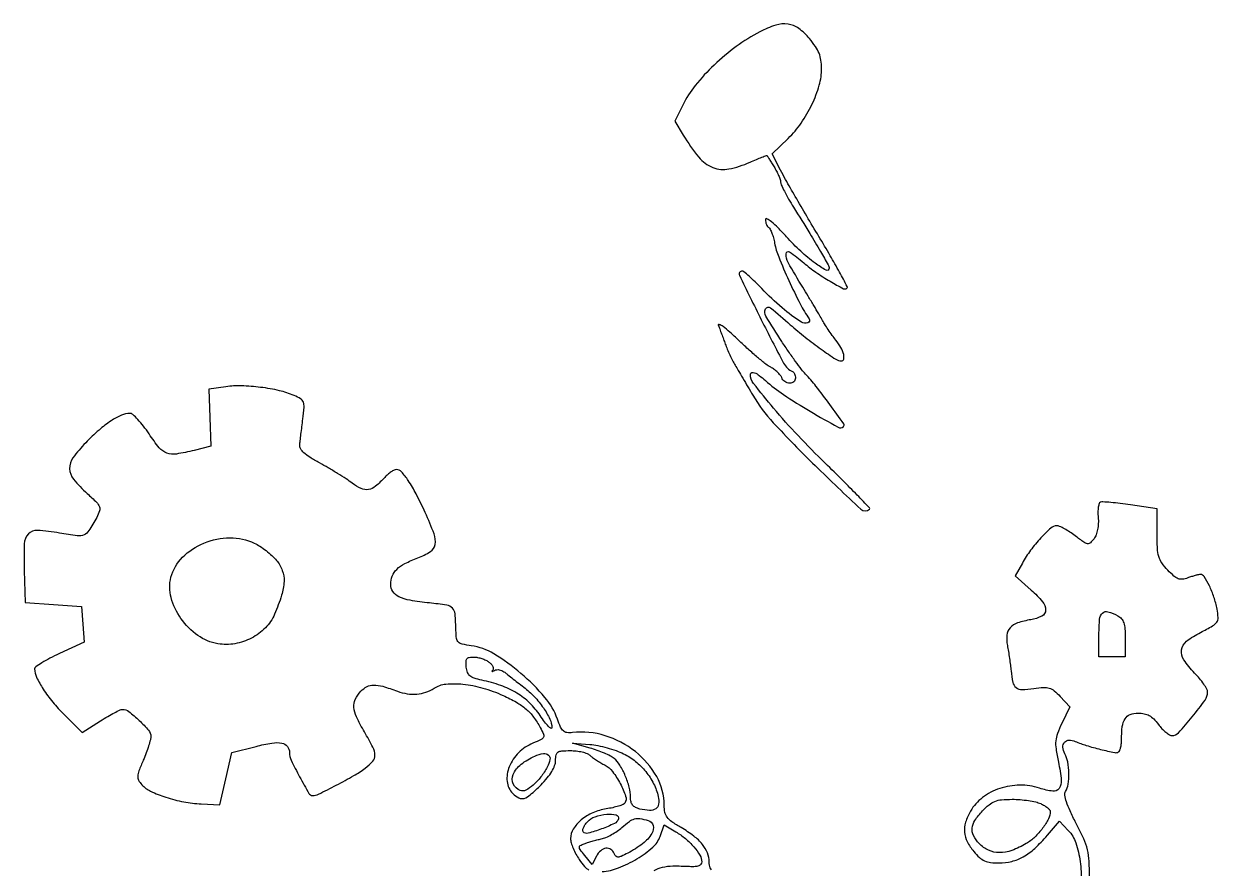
# Model space of a CAD drawing. Extents: x 0 to 820, y 0 to 850.
# Drawn here: x 501.1 to 819.8, y 624.6 to 849.9 of the extents above; entities that cross this region are included whole.
import ezdxf

# ---------------------------------------------------------------- set-up
doc = ezdxf.new("R2010")
doc.units = 0

msp = doc.modelspace()

# ---------------------------------------------------------------- linework, layer by layer
for points in [[(697.5, 847.820339, 0.037355), (691.231765, 843.921761, 0.032296), (685.282319, 838.954655, 0.033434), (680.289104, 833.526952, 0.054491), (676.925963, 828.256938), (674.828305, 824.013877), (677.073311, 820.256938, 0.037395), (681.202433, 814.391388, 0.125136), (684.963272, 811.628029, 0.14593), (689.23189, 811.221758, 0.057816), (694.898896, 813.039733, -0.005963), (696.596558, 813.785688, -0.009828), (698.050784, 814.370615, -0.00384), (699.285679, 814.828521, -0.364163), (699.451556, 814.767771, 0.008306), (699.565179, 814.5773, 0.000243), (700.058745, 813.78118, 0.000488), (700.641157, 812.844811, 0.000336), (701.30266, 811.785183, -0.018227), (701.955224, 810.65152, -0.019084), (702.512842, 809.490321, -0.019138), (702.915925, 808.454936, -0.07582), (703.03893, 807.785183, 0.101335), (703.221829, 807.011933, 0.009698), (704.075064, 805.261898, 0.012045), (705.193676, 803.200226, 0.009221), (706.511528, 801, -0.001917), (710.831134, 794.021506, -0.005762), (713.706207, 789.213254, -0.003755), (715.738938, 785.661976, -0.125723), (715.990616, 784.72432, -0.571433), (715.174634, 784.230086, -0.035773), (712.235347, 786.094317, -0.02855), (708.443893, 789.24797, -0.021091), (704.614023, 793.13713, 0.010966), (702.369762, 795.51037, 0.026449), (700.58346, 797.136545, 0.044884), (699.379551, 797.952987, 0.571568), (699, 797.72943, 0.04989), (699.065722, 797.072397, 0.04759), (699.26045, 796.430415, 0.051269), (699.546744, 795.896319, 0.106074), (699.886637, 795.570062, -0.141674), (700.271034, 795.145465, -0.023594), (700.711532, 794.123852, -0.024249), (701.125763, 792.837027, -0.019375), (701.449727, 791.416286, 0.050681), (702.533067, 787.742025, 0.010096), (705.253337, 781.452069, 0.010947), (708.276516, 775.197952, 0.035405), (710.658867, 771.25, -0.491266), (710.317294, 770.144011, -0.23543), (708.581879, 770.325956, -0.036578), (703.466137, 774.135026, -0.022388), (698, 779.308661, 0.007014), (696.225381, 781.094872, 0.01043), (694.618223, 782.603441, 0.005855), (693.236095, 783.818594, 0.173116), (692.806716, 783.983483, 0.559941), (692.070285, 782.843925, 0.004383), (697.876707, 771.003274, 0.005675), (703.861572, 759.395363, 0.167846), (706.25, 757.166667, -0.12921), (706.537453, 756.936478, -0.058488), (706.779688, 756.515104, -0.052342), (706.944374, 755.983289, -0.048968), (707, 755.416667, -0.218414), (706.544463, 754.423585, -0.18759), (705.452187, 754.03748, -0.14762), (704.175402, 754.466576, -0.147825), (703.350041, 755.53019, 0.07952), (702.959262, 756.204678, 0.03334), (702.241467, 756.974443, 0.031926), (701.348011, 757.711598, 0.03586), (700.400735, 758.298018, -0.04634), (699.121806, 759.127256, -0.008272), (696.913222, 760.929363, -0.008876), (694.389698, 763.136817, -0.007906), (691.845368, 765.517828, 0.009738), (689.516436, 767.681322, 0.023805), (687.699401, 769.155237, 0.059495), (686.671587, 769.737003, 0.66134), (686.428342, 769.5, -0.002868), (686.800811, 768.523738, -0.001205), (687.291207, 767.20625, -0.001192), (687.808822, 765.79498, -0.001551), (688.275739, 764.5, 0.014748), (688.79987, 763.158398, 0.008909), (689.495366, 761.599956, 0.008921), (690.242041, 760.075351, 0.015454), (690.923457, 758.840277, -0.000629), (691.737573, 757.462863, -0.000196), (692.95627, 755.393141, -0.000196), (694.315916, 753.079895, -0.000216), (695.629803, 750.840277, 0.055239), (701.102176, 743.497738, 0.01167), (712.291671, 732.054585, 0.004697), (724.453047, 720.405831, 0.405186), (726.775066, 720.441732, 0.407624), (726.778743, 720.767864, 0.00115), (723.477583, 724.205499, 0.005351), (719.625905, 728.113411, 0.003208), (714.971679, 732.676639, -0.011845), (707.694993, 740.061823, -0.013876), (701.162082, 747.412554, -0.008973), (695.853239, 753.965917, -0.167264), (695, 756.445131, -0.33828), (695.344378, 756.895895, -0.168039), (696.104272, 756.84494, -0.062704), (697.367945, 756.112711, -0.021113), (699.010218, 754.75, 0.036755), (703.793755, 751.026918, 0.014145), (710.931463, 746.555799, 0.00585), (718.367398, 742.30199, 0.335089), (719.841104, 742.50777, 0.36625), (719.898547, 743.196238, 0.002491), (716.159773, 748.390376, 0.009165), (712.491881, 753.243308, 0.024827), (709.663179, 756.5, -0.028492), (708.655151, 757.677862, -0.005861), (707.023381, 759.873312, -0.006148), (705.18648, 762.472905, -0.00575), (703.371908, 765.175106, -0.008553), (699.110641, 771.930634, -0.258812), (699.034922, 773.864719, -0.477428), (700.358055, 774.15028, -0.012338), (705.641846, 769.672929, 0.014083), (709.625244, 766.321302, 0.013187), (713.877614, 763.122432, 0.008246), (717.787738, 760.435424, 0.147452), (719.232135, 760, 0.340513), (719.883333, 760.501649, 0.129059), (719.884927, 761.724492, 0.066863), (719.140661, 763.540685, 0.036033), (717.783569, 765.548018, -0.011208), (716.82318, 766.826937, -0.007265), (715.767728, 768.346242, -0.007305), (714.779656, 769.860909, -0.013727), (714.033569, 771.117065, 0.005398), (713.210977, 772.556087, 0.001546), (711.905149, 774.768574, 0.001556), (710.4163, 777.255782, 0.001652), (708.941407, 779.684188, -0.007979), (705.071719, 786.241195, -0.140732), (704.49776, 788.611554, -0.591122), (705.458452, 789.088729, -0.025239), (709.215204, 786.189931, 0.024708), (712.485429, 783.661004, 0.019666), (716.243119, 781.254957, 0.011156), (719.794029, 779.278564, 0.328887), (720.757411, 779.424078, 0.330128), (720.822438, 779.86122, 0.001938), (718.764333, 783.683533, 0.006862), (716.293655, 788.084717, 0.004189), (713.262828, 793.214713, -0.002099), (710.036942, 798.62311, -0.002311), (706.95945, 803.887721, -0.002151), (704.370312, 808.409054, -0.011748), (703.038466, 810.892422), (700.814036, 815.284844), (705.062849, 819.392422, 0.049178), (708.5314, 823.476986, 0.040017), (711.413597, 828.444367, 0.04131), (713.360337, 833.566732, 0.070269), (714, 838.095769, 0.040015), (713.826794, 840.256556, 0.057048), (713.306501, 842.108047, 0.0511), (712.3308, 843.937157, 0.025191), (710.75, 846.04923, 0.062104), (707.886862, 848.737245, 0.124876), (705.029512, 849.882972, 0.111052), (701.741637, 849.591839, 0.043081)], [(562.610493, 711.380543, -0.034208), (564.099895, 710.544587, -0.020233), (565.759137, 709.359278, -0.020189), (567.3268, 708.035804, -0.032456), (568.536905, 706.773771, -0.088324), (570.079284, 704.100549, -0.096282), (570.5423, 701.140293, -0.068345), (569.895653, 697.446272, -0.024088), (568.007378, 692.398152, -0.092531), (565.575249, 688.770772, -0.078889), (561.870844, 686.023259, -0.077613), (557.43737, 684.525497, -0.084763), (552.896237, 684.517531, -0.112666), (547.551467, 686.725489, -0.08506), (543.047544, 691.233481, -0.08748), (540.398266, 696.850408, -0.131096), (540.368615, 702.243427, -0.134528), (543.443358, 707.580646, -0.098038), (549.17912, 711.381633, -0.094586), (556.125854, 712.798322, -0.114403)], [(793.065741, 691.964816, -0.097086), (794.010093, 691.193372, -0.09539), (794.600476, 690.11796, -0.060631), (794.911443, 688.507483, -0.017409), (795, 685.964816), (795, 681), (791.5, 681), (788, 681), (788, 687, -0.021612), (788.176213, 691.074866, -0.179136), (788.953246, 692.72134, -0.274394), (790.395379, 693.073845, -0.04892)], [(625.234456, 679.61932, -0.048379), (625.844359, 679.055511, -0.072316), (626.24367, 678.450774, -0.097417), (626.380939, 677.901709, -0.199172), (626.234456, 677.490798, 0.04532), (626.035754, 677.226719, 0.52353), (626.079227, 677.126728, 0.163734), (626.290607, 677.154038, 0.017198), (626.737379, 677.390891, -0.097603), (627.304746, 677.583502, -0.068209), (627.982172, 677.581116, -0.065536), (628.662178, 677.39247, -0.074725), (629.237379, 677.039279, 0.007749), (629.964006, 676.446442, 0.00148), (631.304105, 675.393685, 0.001578), (632.876011, 674.174299, 0.001451), (634.5, 672.930198, -0.040885), (637.306183, 670.406058, -0.037795), (639.745786, 667.39527, -0.039754), (641.471331, 664.422775, -0.112089), (642, 662.094157, -0.578417), (641.739054, 661.944056, -0.070606), (641.08607, 662.459026, -0.031076), (640.085027, 663.647724, -0.013189), (638.888749, 665.354243, 0.055733), (636.101913, 668.68734, 0.05475), (632.632179, 671.345244, 0.05011), (628.387593, 673.365083, 0.035151), (623.287801, 674.797064, -0.02603), (621.281597, 675.32114, -0.099689), (620.157916, 675.944214, -0.129836), (619.523056, 676.857294, -0.058348), (619.183578, 678.289291, -0.031098), (619.105313, 679.73646, -0.159625), (619.358409, 680.488284, -0.190571), (619.976908, 680.869932, -0.047528), (621.183578, 680.968197, -0.046301), (622.197233, 680.860075, -0.030669), (623.329048, 680.558845, -0.030851), (624.40208, 680.126377, -0.05121)], [(661.159443, 655.147881, -0.05692), (664.331796, 653.124687, -0.052212), (667.069822, 650.38464, -0.052716), (669.157388, 647.165886, -0.060712), (670.407452, 643.728041, -0.091047), (670.499029, 641.733719, -0.21339), (669.728149, 640.49365, -0.161529), (668.080846, 640.030913, -0.049907), (665.497764, 640.411205, -0.054006), (664.322645, 640.845239, -0.109713), (663.560842, 641.461619, -0.111524), (663.139056, 642.335129, -0.05699), (663, 643.551171, 0.063955), (662.657413, 646.218545, 0.036507), (661.607801, 649.298403, 0.036644), (660.161731, 652.112414, 0.082807), (658.5991, 653.918758, 0.055377), (657.632925, 654.554166, 0.015953), (656.011993, 655.315672, 0.01584), (654.11681, 656.063008, 0.016253), (652.194196, 656.681912), (647.5, 658.026308), (652.159443, 657.646199, -0.029842), (654.258092, 657.348173, -0.017512), (656.725213, 656.755522, -0.017479), (659.159298, 655.98727, -0.028339)], [(640.791773, 651.610924, -0.041624), (639.07251, 648.955576, -0.049473), (637.023354, 646.785122, -0.0573), (635.036678, 645.423636, -0.216472), (633.568137, 645.33548, -0.197978), (631.711969, 647.090193, -0.209346), (631.687332, 649.589983, -0.125085), (633.790458, 652.346462, -0.066948), (637.494953, 654.549301, -0.05847), (639.741321, 655.209788, -0.228121), (641.095148, 654.821356, -0.266234), (641.504484, 653.596101, -0.073488)], [(772.452947, 641.839485, -0.026954), (773.42818, 641.330006, -0.035589), (774.251803, 640.758685, -0.038464), (774.838141, 640.207504, -0.186986), (775, 639.789825, -0.118377), (774.522482, 637.801148, -0.042101), (772.970581, 635.300713, -0.041325), (770.86467, 632.91037, -0.058297), (768.605816, 631.194934, -0.045207), (764.74153, 629.362974, -0.088186), (761.394676, 628.766305, -0.108481), (758.515857, 629.396806, -0.097569), (756.038955, 631.188561, -0.067082), (754.525232, 633.32665, -0.146235), (754.146088, 635.280287, -0.122977), (754.886084, 637.349496, -0.040819), (756.90121, 639.894245, -0.031619), (758.667406, 641.560266, -0.080347), (760.181369, 642.452728, -0.071708), (762.001918, 642.877333, -0.021494), (764.854157, 643, -0.020088), (766.975082, 642.914756, -0.017805), (769.170143, 642.659099, -0.018164), (771.130184, 642.286459, -0.050875)], [(667.680803, 637.387809, -0.272834), (669.031562, 636.011598, -0.202244), (668.693591, 633.859104, -0.091358), (666.237548, 631.153331, -0.043598), (662.253424, 628.63105, -0.012627), (660.500423, 627.779933, -0.099683), (659.624894, 627.57675, -0.21922), (659.065882, 627.814606, -0.092888), (658.628881, 628.524737, 0.154569), (657.743737, 629.634854, 0.187381), (656.453297, 629.9241, 0.145184), (655.044953, 629.26397, 0.088411), (653.898287, 627.809948), (652.726207, 625.619897), (650.774114, 628.030629, -0.00975), (649.569217, 629.579414, -0.152518), (649.348734, 630.204791, -0.281926), (649.601796, 630.653682, -0.035108), (650.661011, 631.149344, -0.01583), (651.555938, 631.461727, -0.007036), (652.753667, 631.819284, -0.006956), (654.0333, 632.162603, -0.009336), (655.202536, 632.435802, 0.049704), (656.437747, 632.831737, 0.023849), (657.932958, 633.567346, 0.023373), (659.433556, 634.490752, 0.030804), (660.702536, 635.475538, -0.020439), (662.713609, 637.104077, -0.093355), (664.059625, 637.760325, -0.104147), (665.478021, 637.845418, -0.028608)], [(659.760295, 637.75, -0.20545), (658.697936, 636.537714, -0.023118), (655.25076, 635.081388, -0.02152), (651.692977, 633.93991, -0.269459), (650.378511, 634.288156, -0.232707), (650.238683, 634.698899, -0.065601), (650.417741, 635.371537, -0.051495), (650.85024, 636.174476, -0.034659), (651.494452, 636.993869, -0.125599), (653.555662, 638.360106, -0.061134), (656.662653, 639.03319, -0.085025), (659.160566, 638.836902, -0.433756)]]:
    msp.add_lwpolyline(points, format="xyb", close=True)
for points in [[(684.566979, 624.166849, -0.075543), (684.269885, 624.669014, -0.057477), (684.067193, 625.405362, -0.038466), (684, 626.277494, 0.095719), (683.536086, 628.678605, 0.075968), (682.190365, 630.957807, 0.059162), (679.882641, 633.18485, 0.029842), (676.516712, 635.437338, -0.01789), (674.027377, 637.018448, -0.080796), (672.786891, 638.204301, -0.111757), (672.191829, 639.522344, -0.050415), (672, 641.42003, 0.12955), (669.984143, 649.069685, 0.096757), (664.28638, 655.722237, 0.092242), (656.224585, 659.977648, 0.104029), (647.517496, 660.802068, -0.058522), (646.040243, 660.807978, -0.15313), (645.084212, 661.240444, -0.10631), (644.339622, 662.261109, -0.020697), (643.495909, 664.391725, 0.093258), (640.154157, 670.20608, 0.039433), (633.757297, 676.58958, 0.039305), (626.511968, 681.838582, 0.103798), (620.507308, 683.973023, -0.019275), (618.08998, 684.396001, -0.142517), (617.071255, 684.9458, -0.165164), (616.583241, 685.917569, -0.028242), (616.412372, 688.008006, 0.013985), (616.174587, 692.485456, 0.171901), (615.485266, 694.022836, 0.165446), (613.971628, 694.812585, 0.012721), (609.354336, 695.404678, -0.016441), (604.159553, 696.110133, -0.069425), (601.170252, 697.056099, -0.134008), (599.587369, 698.420864, -0.149303), (599, 700.344054, -0.09271), (599.416973, 702.573536, -0.107304), (600.605266, 704.373199, -0.077333), (602.77712, 705.920674, -0.028272), (606.25, 707.422611, 0.054892), (609.608233, 709.092008, 0.212834), (610.852872, 710.990146, 0.130986), (610.570258, 713.820636, 0.016851), (608.211092, 719.5, 0.011984), (605.788521, 724.497593, 0.028241), (603.68839, 728.06716, 0.034839), (601.889801, 730.394593, 0.213986), (600.539978, 731, 0.114439), (599.939693, 730.860784, 0.033628), (599.114985, 730.385292, 0.031849), (598.231585, 729.708258, 0.029419), (597.416176, 728.907376, -0.034794), (594.976485, 726.562086, -0.130627), (593.068278, 725.672285, -0.15311), (591.149157, 725.917949, -0.053826), (588.737898, 727.359152, 0.016201), (587.114161, 728.503399, 0.006592), (584.835508, 729.958452, 0.006515), (582.342921, 731.459626, 0.008255), (580, 732.777975, -0.015514), (577.434439, 734.271037, -0.046376), (575.820628, 735.499809, -0.074562), (574.941208, 736.590655, -0.163867), (574.725909, 737.627162, -0.000461), (574.851459, 738.65999, -0.000103), (575.067248, 740.418604, -0.000107), (575.31718, 742.4484, -0.000104), (575.570677, 744.5, 0.011733), (575.885379, 747.646638, 0.109431), (575.693838, 748.988562, 0.166175), (574.969494, 749.867784, 0.03646), (573.206926, 750.784172, 0.045522), (569.300763, 752.05951, 0.024371), (564.299682, 752.948218, 0.024345), (559.205234, 753.348721, 0.043096), (555, 753.111444), (550.5, 752.465802), (550.773348, 744.857495), (551.046695, 737.249188), (546.580527, 736.124594, -0.022025), (541.823797, 735.147317, -0.127495), (539.292042, 735.388644, -0.134362), (537.263146, 736.824198, -0.025482), (534.543783, 740.5, 0.017564), (533.036385, 742.606509, 0.024007), (531.525972, 744.384375, 0.022163), (530.179705, 745.700906, 0.184531), (529.396886, 746, 0.105301), (527.148081, 745.521089, 0.041912), (524.371074, 743.991609, 0.03372), (521.179074, 741.541685, 0.018749), (517.620473, 738.162601, 0.036445), (514.218301, 734.130907, 0.165603), (513.323648, 731.237017, 0.16651), (514.383289, 728.408014, 0.036943), (518.00529, 724.614186, -0.0099), (520.511941, 722.257783, -0.104425), (521.287738, 721.095061, -0.179001), (521.316841, 719.977837, -0.042068), (520.555011, 718.235961, -0.016216), (518.489277, 714.700681, -0.153737), (517.169623, 713.579029, -0.132736), (515.364139, 713.33296, -0.010986), (510.636383, 714.049634, 0.026458), (504.737876, 714.757943, 0.223442), (502.31205, 713.808519, 0.182791), (501.218843, 711.197317, 0.01706), (501.213297, 704.097095), (501.5, 695.5), (509, 695), (516.5, 694.5), (516.833837, 689.736693), (517.167675, 684.973386), (510.583837, 681.892437, 0.011703), (508.06085, 680.638998, 0.017725), (505.934002, 679.421411, 0.012653), (504.275653, 678.333266, 0.245988), (504, 677.806873, 0.112542), (504.510198, 675.568872, 0.031418), (506.27856, 672.415573, 0.029562), (508.81841, 668.954079, 0.025218), (511.879897, 665.618297), (516.710425, 660.860405), (521.550993, 663.930202, -0.009145), (523.481869, 665.105774, -0.012198), (525.279321, 666.097558, -0.009495), (526.803123, 666.854077, -0.111472), (527.445781, 666.997654, -0.165848), (529.146577, 666.413322, -0.025359), (531.901653, 664.043628, -0.024821), (534.402649, 661.41287, -0.179513), (535, 659.802678, -0.065028), (534.880498, 658.88772, -0.01212), (534.404951, 657.258447, -0.012801), (533.749797, 655.369345, -0.011383), (532.9743, 653.440044, 0.009797), (531.806408, 650.560955, 0.076997), (531.503556, 649.15442, 0.140387), (531.740617, 648.097106, 0.059081), (532.591908, 646.898442, 0.09946), (534.935641, 645.16446, 0.031407), (539.006139, 643.557951, 0.030691), (543.768149, 642.333141, 0.034498), (548.461615, 641.760462), (553.423231, 641.5), (555.031318, 648.5), (556.639405, 655.5), (563.069702, 657.130906, -0.021533), (567.325747, 658.017295, -0.08676), (569.970184, 657.988693, -0.180725), (571.426475, 657.112793, -0.169525), (572, 655.469842, 0.112032), (572.466056, 653.415941, 0.011904), (574.701038, 649.016905, 0.007638), (577.181908, 644.572933, 0.267725), (578.175216, 644, 0.1148), (579.749029, 644.366172, 0.005768), (584.492863, 646.76832, 0.009976), (589.141396, 649.309151, 0.029125), (592.201137, 651.306828, 0.053467), (594.210608, 653.154486, 0.187461), (594.802622, 654.776957, 0.11399), (594.270494, 656.880687, 0.014502), (592, 661, -0.020936), (589.872641, 664.979875, -0.090513), (589.16449, 667.553735, -0.136454), (589.552376, 669.646377, -0.074013), (591.045958, 671.818956, -0.085961), (592.684332, 673.062573, -0.119116), (594.468446, 673.500419, -0.072704), (596.885286, 673.155866, -0.01662), (600.8151, 671.853574, 0.049601), (603.431602, 671.173994, 0.058842), (605.981886, 671.078457, 0.06161), (608.384934, 671.573514, 0.063537), (610.568005, 672.636515, -0.121636), (613.724954, 673.745996, -0.049927), (618.295739, 673.728191, -0.043943), (623.587504, 672.702269, -0.035979), (629, 670.71887, -0.024269), (632.559651, 668.903036, -0.048134), (635.142447, 667.07304, -0.053532), (637.150306, 664.922978, -0.038232), (638.92248, 662.144847, -0.019856), (639.792464, 660.351586, -0.216196), (639.781611, 659.568347, -0.174176), (639.181661, 658.967425, -0.012155), (636.966106, 657.985961, 0.096802), (633.131153, 655.442054, 0.102793), (630.633645, 651.689485, 0.120989), (630.070798, 647.739812, 0.173238), (631.571429, 644.571429, 0.075432), (633.183437, 643.384149, 0.197876), (634.586791, 643.252501, 0.107212), (636.24996, 644.184505, 0.015255), (639.117647, 646.882353, 0.02336), (640.793696, 648.722779, 0.038408), (642.008427, 650.441693, 0.046687), (642.755781, 652.008332, 0.088179), (643, 653.382353, -0.047916), (643.141639, 654.856944, -0.200504), (643.625201, 655.583422, -0.131063), (644.627453, 655.923491, -0.01662), (646.928571, 656, -0.028742), (648.529455, 655.907897, -0.02971), (650.091295, 655.632812, -0.031112), (651.406434, 655.231824, -0.100202), (652.178571, 654.75, 0.031935), (652.871102, 654.174016, 0.012146), (653.90433, 653.458558, 0.011971), (655.068083, 652.733136, 0.014351), (656.197869, 652.10892, -0.113501), (658.217337, 650.40068, -0.040103), (660.250879, 647.17506, -0.037343), (661.697888, 643.824559, -0.225354), (661.494969, 641.99186, -0.161182), (661.043596, 641.613517, -0.01952), (659.805332, 641.176952, -0.021569), (658.247262, 640.767823, -0.016203), (656.503537, 640.44826, 0.066922), (652.950718, 639.417025, 0.070029), (649.856361, 637.494344, 0.079188), (647.729805, 635.054748, 0.140642), (647, 632.51152, 0.07247), (647.157953, 631.427462, 0.025791), (647.682684, 629.948516, 0.024957), (648.434515, 628.361492, 0.026897), (649.324029, 626.897883, 0.026924), (650.739358, 625.050406, 0.096318), (651.899051, 624.129369, 0.102613)], [(785.5, 621.539373, 0.01283), (785.373938, 626.451416, 0.04615), (784.925965, 629.550626, 0.047395), (783.923237, 632.473284, 0.014058), (781.85133, 636.726172, -0.011627), (780.279163, 639.913829, -0.029048), (779.324078, 642.327004, -0.038107), (778.884212, 644.104396, -0.184787), (779.086017, 645.104938, 0.108301), (779.779908, 647.01347, 0.037692), (779.949307, 649.950884, 0.038038), (779.666041, 652.962521, 0.080568), (778.907359, 655.173101, -0.099976), (778.391574, 656.888327, -0.201021), (778.807095, 658.213099, -0.214039), (780.011876, 658.792685, -0.111025), (781.682783, 658.463586, 0.029721), (784.599047, 657.378563, 0.014545), (788.424829, 656.329308, 0.007762), (792.210365, 655.470592, 0.19261), (793.244976, 655.651404, 0.161765), (793.538022, 656.001822, 0.034245), (793.782223, 656.771438, 0.032531), (793.953029, 657.744567, 0.025916), (794.013655, 658.809017, -0.027733), (794.23196, 662.411461, -0.109089), (794.955332, 664.500856, -0.16628), (796.299012, 665.611283, -0.090519), (798.428573, 666, -0.050053), (800.070168, 665.835253, -0.076652), (801.409443, 665.341746, -0.070721), (802.611094, 664.433427, -0.036439), (803.841879, 663, 0.028676), (804.797284, 661.851734, 0.033389), (805.833339, 660.88125, 0.035503), (806.803033, 660.196267, 0.136851), (807.506684, 660, 0.211407), (809.217542, 660.757216, 0.013312), (812.896826, 665.030732, 0.015152), (816.302162, 669.474232, 0.157173), (817, 671.639363, 0.129771), (816.794275, 672.41866, 0.022154), (815.971875, 673.728951, 0.022871), (814.840028, 675.216172, 0.018631), (813.5, 676.702967, -0.045598), (810.645347, 680.235588, -0.185809), (810.050624, 682.881556, -0.192099), (811.388674, 685.186801, -0.049111), (815.098744, 687.550037, 0.010545), (818.335249, 689.276821, 0.111288), (819.441883, 690.272891, 0.169407), (819.790746, 691.483173, 0.032627), (819.513013, 693.782328, 0.033564), (818.693945, 696.9563, 0.03306), (817.454358, 700.008791, 0.030171), (816.096786, 702.423519, 0.254891), (815.03942, 703, 0.056007), (814.538598, 702.943724, 0.011643), (813.678963, 702.726895, 0.01209), (812.687735, 702.42619, 0.011151), (811.684856, 702.070282, -0.060925), (810.281195, 701.724368, -0.123858), (809.161266, 701.866841, -0.088257), (808.003001, 702.575473, -0.021019), (806.369757, 704.150155, -0.036531), (804.79166, 706.067724, -0.081959), (803.970641, 707.758687, -0.059642), (803.597322, 709.942497, -0.012543), (803.5, 713.821404), (803.5, 720.483061), (796.42784, 721.55081, 0.005924), (793.64927, 721.936706, 0.008245), (791.15305, 722.21155, 0.005435), (789.063374, 722.383925, 0.098614), (788.402228, 722.300743, 0.240308), (788.053801, 721.946678, 0.039049), (787.829219, 720.97723, 0.035726), (787.72901, 719.697806, 0.024458), (787.79045, 718.241463, -0.03477), (787.825769, 716.603312, -0.03618), (787.631756, 714.99812, -0.038993), (787.24038, 713.587028, -0.072752), (786.67945, 712.544825, -0.043633), (785.699762, 711.441715, -0.23053), (784.949739, 711.206222, -0.117714), (783.993351, 711.591834, -0.008499), (781.68011, 713.294825, 0.017053), (780.221748, 714.330471, 0.020114), (778.772677, 715.205355, 0.019415), (777.505659, 715.839624, 0.106728), (776.762889, 716, 0.184555), (775.157541, 715.386554, 0.023523), (772.473671, 712.747156, 0.027439), (769.741716, 709.449497, 0.032998), (767.565809, 706.062357), (765.66524, 702.624713), (769.914014, 698.854257, -0.035278), (772.972444, 695.728099, -0.181806), (773.775728, 693.487499, -0.280363), (772.769513, 691.890148, -0.075351), (769.791639, 690.93115, 0.040242), (766.282674, 690.066584, 0.128457), (764.278209, 688.760382, 0.160531), (763.419971, 686.835467, 0.074056), (763.549718, 684.064131, -0.007522), (763.839764, 682.466403, -0.004835), (764.130302, 680.605359, -0.004859), (764.379384, 678.778069, -0.009092), (764.539597, 677.294537, 0.031183), (765.013001, 674.198708, 0.175701), (765.889816, 672.806176, 0.173811), (767.461306, 672.29094, 0.030381), (770.615096, 672.569531, -0.02073), (773.218207, 672.850175, -0.09022), (774.752958, 672.674436, -0.102175), (776.029864, 671.980824, -0.030544), (777.640738, 670.442642), (780.22862, 667.650271), (778.090678, 663.249743, 0.022091), (776.919999, 660.542029, 0.069006), (776.476005, 658.611989, 0.059538), (776.541186, 656.483898, 0.013533), (777.176432, 652.924671, -0.023435), (777.946243, 648.056129, -0.186483), (777.374098, 645.894698, -0.273912), (775.670094, 645.15695, -0.0482), (772.124245, 645.958996, 0.082237), (766.875087, 646.777422, 0.078131), (761.542778, 645.887443, 0.08126), (756.920523, 643.460523, 0.101376), (753.718665, 639.832521, 0.054105), (752.420839, 636.870159, 0.096686), (752.124624, 634.237409, 0.098093), (752.840553, 631.712483, 0.056975), (754.588894, 629.076725, 0.033096), (756.113623, 627.490632, 0.07818), (757.478875, 626.590472, 0.076546), (759.072669, 626.14238, 0.030725), (761.338894, 626.006589, 0.061536), (764.742963, 626.432601, 0.068329), (767.81324, 627.672684, 0.056745), (770.859274, 629.910801, 0.027527), (774.223242, 633.388973), (777.5, 637.173075), (779.821389, 634.696097, -0.10654), (781.822586, 631.362921, -0.048726), (782.990476, 626.398476, -0.047432), (783.19992, 621.014389, -0.068227)], [(655.419337, 623.731139, 0.077966), (659.791917, 624.694392, 0.043025), (664.710893, 627.121977, 0.042904), (668.916624, 630.189713, 0.130588), (670.882967, 633.094124), (671.946413, 636.144727), (675.077842, 634.322363, -0.042488), (677.635945, 632.526932, -0.040696), (679.894008, 630.300944, -0.043113), (681.51075, 628.060241, -0.135536), (682, 626.288524, -0.165935), (681.786246, 625.662171, -0.13638), (681.217306, 625.236834, -0.079565), (680.227238, 625.023656, -0.027001), (678.75, 625.024699, 0.01612), (674.296098, 625.124742, 0.055429), (671.430085, 624.777638, 0.075272), (669.198249, 623.882253, 0.049929)]]:
    msp.add_lwpolyline(points, format="xyb")

doc.saveas('drawing.dxf')
